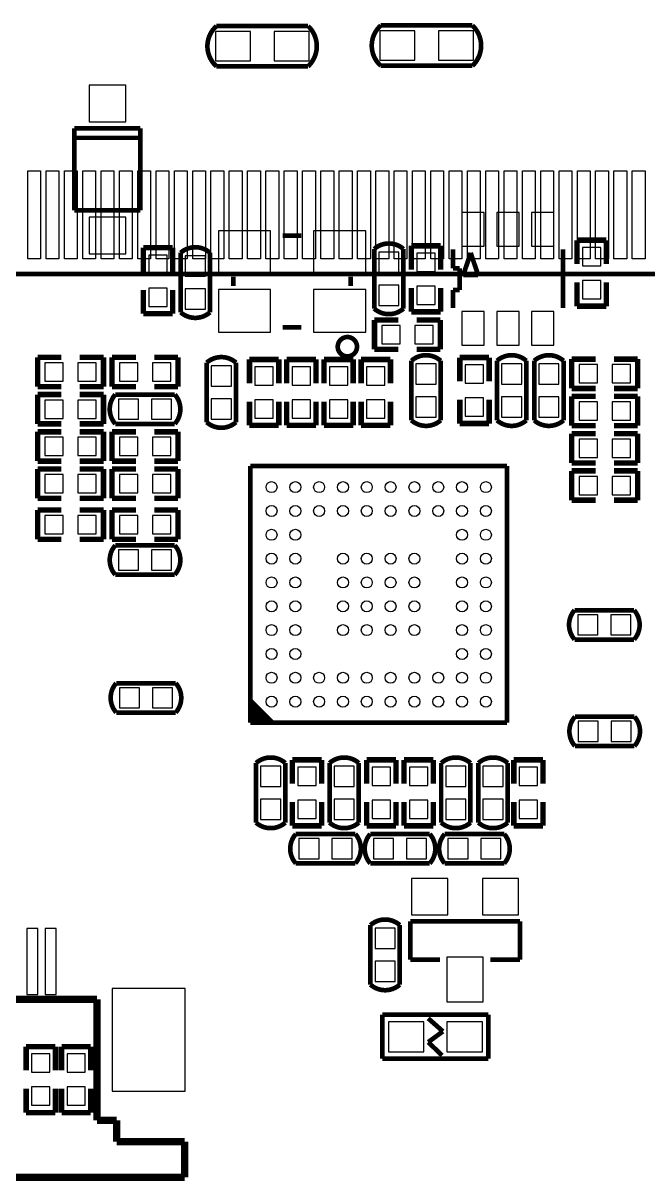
# Model space of a CAD drawing. Extents: x -118 to 7078, y 0 to 4366.
# Drawn here: x 3732 to 4404, y 1795 to 3038 of the extents above; entities that cross this region are included whole.
import ezdxf

# ---------------------------------------------------------------- set-up
doc = ezdxf.new("R2010")
doc.units = 0
doc.header["$MEASUREMENT"] = 0
for name, color, linetype in [('PG_SILKSCREEN_BOTTOM', 85, 'CONTINUOUS'), ('PG_SILKSCREEN_TOP', 85, 'CONTINUOUS'), ('PIN_BOTTOM', 5, 'CONTINUOUS'), ('PIN_TOP', 92, 'CONTINUOUS')]:
    doc.layers.add(name, color=color, linetype=linetype)

msp = doc.modelspace()

# ---------------------------------------------------------------- linework, layer by layer
at = {"layer": 'PG_SILKSCREEN_BOTTOM'}
for points in [[(4038.607, 2991.748, 5, 5, 0), (3940.189, 2991.748, 5, 5, -0.450474), (3940.189, 3035.048, 5, 5, 0)], [(3940.189, 3035.048, 5, 5, 0), (4038.607, 3035.048, 5, 5, 0)], [(4038.607, 3035.048, 5, 5, -0.432734), (4038.607, 2991.748, 5, 5, 0)], [(4215.209, 2992.35, 5, 5, 0), (4116.791, 2992.35, 5, 5, -0.450474), (4116.791, 3035.65, 5, 5, 0)], [(4116.791, 3035.65, 5, 5, 0), (4215.209, 3035.65, 5, 5, 0)], [(4215.209, 3035.65, 5, 5, -0.432734), (4215.209, 2992.35, 5, 5, 0)], [(3787.571, 2925.319, 5, 5, 0), (3787.571, 2837.181, 5, 5, 0)], [(3858.429, 2925.319, 5, 5, 0), (3787.571, 2925.319, 5, 5, 0)], [(3858.429, 2837.181, 5, 5, 0), (3858.429, 2925.319, 5, 5, 0)], [(3787.571, 2915, 5, 5, 0), (3858.429, 2915, 5, 5, 0)], [(3787.571, 2837.181, 5, 5, 0), (3858.429, 2837.181, 5, 5, 0)], [(4031.4, 2809.97, 5, 5, 0), (4011.4, 2809.97, 5, 5, 0)], [(3861.652, 2797.029, 5.909, 5.909, 0), (3861.652, 2771.439, 5.909, 5.909, 0)], [(3893.148, 2797.029, 5.909, 5.909, 0), (3861.652, 2797.029, 5.909, 5.909, 0)], [(3893.148, 2771.439, 5.909, 5.909, 0), (3893.148, 2797.029, 5.909, 5.909, 0)], [(3901.652, 2769.439, 5, 5, 0), (3901.652, 2791.6, 5, 5, -0.37791), (3933.148, 2791.6, 5, 5, 0)], [(4109.652, 2773.439, 5, 5, 0), (4109.652, 2795.6, 5, 5, -0.37791), (4141.148, 2795.6, 5, 5, 0)], [(4141.148, 2795.6, 5, 5, 0), (4141.148, 2773.439, 5, 5, 0)], [(4149.652, 2799.029, 5.909, 5.909, 0), (4149.652, 2773.439, 5.909, 5.909, 0)], [(4181.148, 2799.029, 5.909, 5.909, 0), (4149.652, 2799.029, 5.909, 5.909, 0)], [(4181.148, 2773.439, 5.909, 5.909, 0), (4181.148, 2799.029, 5.909, 5.909, 0)], [(4194.341, 2795.1, 5, 5, 0), (4194.341, 2775.002, 5, 5, 0)], [(4312.459, 2732.1, 5, 5, 0), (4312.459, 2795.1, 5, 5, 0)], [(4327.652, 2805.029, 5.909, 5.909, 0), (4359.148, 2805.029, 5.909, 5.909, 0)], [(4327.652, 2779.439, 5.909, 5.909, 0), (4327.652, 2805.029, 5.909, 5.909, 0)], [(4359.148, 2805.029, 5.909, 5.909, 0), (4359.148, 2779.439, 5.909, 5.909, 0)], [(3933.148, 2791.6, 5, 5, 0), (3933.148, 2769.439, 5, 5, 0)], [(4213.4, 2791.47, 5, 5, 0), (4205.4, 2767.541, 5, 5, 0)], [(4221.4, 2767.541, 5, 5, 0), (4213.4, 2791.47, 5, 5, 0)], [(4141.148, 2773.439, 5, 5, 0), (4141.148, 2731.6, 5, 5, -0.37791), (4109.652, 2731.6, 5, 5, 0)], [(4109.652, 2731.6, 5, 5, 0), (4109.652, 2773.439, 5, 5, 0)], [(4194.341, 2775.002, 5, 5, 0), (4201.4, 2775.002, 5, 5, 0)], [(4201.4, 2775.002, 5, 5, 0), (4201.4, 2751.6, 5, 5, 0)], [(3933.148, 2769.439, 5, 5, 0), (3933.148, 2727.6, 5, 5, -0.37791), (3901.652, 2727.6, 5, 5, 0)], [(3901.652, 2727.6, 5, 5, 0), (3901.652, 2769.439, 5, 5, 0)], [(3958.41, 2755.76, 5, 5, 0), (3958.41, 2765.76, 5, 5, 0)], [(4084.39, 2755.76, 5, 5, 0), (4084.39, 2765.76, 5, 5, 0)], [(4205.4, 2767.541, 5, 5, 0), (4221.4, 2767.541, 5, 5, 0)], [(4327.652, 2759.761, 5.909, 5.909, 0), (4327.652, 2734.171, 5.909, 5.909, 0)], [(4359.148, 2734.171, 5.909, 5.909, 0), (4359.148, 2759.761, 5.909, 5.909, 0)], [(3861.652, 2726.171, 5.909, 5.909, 0), (3861.652, 2751.761, 5.909, 5.909, 0)], [(3893.148, 2751.761, 5.909, 5.909, 0), (3893.148, 2726.171, 5.909, 5.909, 0)], [(4149.652, 2728.171, 5.909, 5.909, 0), (4149.652, 2753.761, 5.909, 5.909, 0)], [(4181.148, 2753.761, 5.909, 5.909, 0), (4181.148, 2728.171, 5.909, 5.909, 0)], [(4194.341, 2751.6, 5, 5, 0), (4194.341, 2732.1, 5, 5, 0)], [(4201.4, 2751.6, 5, 5, 0), (4194.341, 2751.6, 5, 5, 0)], [(4327.652, 2734.171, 5.909, 5.909, 0), (4359.148, 2734.171, 5.909, 5.909, 0)], [(3893.148, 2726.171, 5.909, 5.909, 0), (3861.652, 2726.171, 5.909, 5.909, 0)], [(4181.148, 2728.171, 5.909, 5.909, 0), (4149.652, 2728.171, 5.909, 5.909, 0)], [(4031.4, 2711.55, 5, 5, 0), (4011.4, 2711.55, 5, 5, 0)], [(4109.971, 2719.348, 5.909, 5.909, 0), (4109.971, 2687.852, 5.909, 5.909, 0)], [(4135.561, 2719.348, 5.909, 5.909, 0), (4109.971, 2719.348, 5.909, 5.909, 0)], [(4155.239, 2719.348, 5.909, 5.909, 0), (4180.829, 2719.348, 5.909, 5.909, 0)], [(4180.829, 2719.348, 5.909, 5.909, 0), (4180.829, 2687.852, 5.909, 5.909, 0)], [(4091.23, 2690.68, 5, 5, 1), (4070.49, 2690.68, 5, 5, 1), (4091.23, 2690.68, 5, 5, 0)], [(4109.971, 2687.852, 5.909, 5.909, 0), (4135.561, 2687.852, 5.909, 5.909, 0)], [(4180.829, 2687.852, 5.909, 5.909, 0), (4155.239, 2687.852, 5.909, 5.909, 0)], [(3747.971, 2679.348, 5.909, 5.909, 0), (3773.561, 2679.348, 5.909, 5.909, 0)], [(3747.971, 2647.852, 5.909, 5.909, 0), (3747.971, 2679.348, 5.909, 5.909, 0)], [(3818.829, 2679.348, 5.909, 5.909, 0), (3793.239, 2679.348, 5.909, 5.909, 0)], [(3818.829, 2647.852, 5.909, 5.909, 0), (3818.829, 2679.348, 5.909, 5.909, 0)], [(3827.971, 2679.348, 5.909, 5.909, 0), (3853.561, 2679.348, 5.909, 5.909, 0)], [(3827.971, 2647.852, 5.909, 5.909, 0), (3827.971, 2679.348, 5.909, 5.909, 0)], [(3898.829, 2679.348, 5.909, 5.909, 0), (3873.239, 2679.348, 5.909, 5.909, 0)], [(3898.829, 2647.852, 5.909, 5.909, 0), (3898.829, 2679.348, 5.909, 5.909, 0)], [(3929.652, 2631.761, 5, 5, 0), (3929.652, 2673.6, 5, 5, -0.37791), (3961.148, 2673.6, 5, 5, 0)], [(3961.148, 2673.6, 5, 5, 0), (3961.148, 2631.761, 5, 5, 0)], [(3975.652, 2677.029, 5.909, 5.909, 0), (4007.148, 2677.029, 5.909, 5.909, 0)], [(3975.652, 2651.439, 5.909, 5.909, 0), (3975.652, 2677.029, 5.909, 5.909, 0)], [(4007.148, 2677.029, 5.909, 5.909, 0), (4007.148, 2651.439, 5.909, 5.909, 0)], [(4015.652, 2677.029, 5.909, 5.909, 0), (4015.652, 2651.439, 5.909, 5.909, 0)], [(4047.148, 2677.029, 5.909, 5.909, 0), (4015.652, 2677.029, 5.909, 5.909, 0)], [(4047.148, 2651.439, 5.909, 5.909, 0), (4047.148, 2677.029, 5.909, 5.909, 0)], [(4055.652, 2677.029, 5.909, 5.909, 0), (4055.652, 2651.439, 5.909, 5.909, 0)], [(4087.148, 2677.029, 5.909, 5.909, 0), (4055.652, 2677.029, 5.909, 5.909, 0)], [(4087.148, 2651.439, 5.909, 5.909, 0), (4087.148, 2677.029, 5.909, 5.909, 0)], [(4095.652, 2677.029, 5.909, 5.909, 0), (4127.148, 2677.029, 5.909, 5.909, 0)], [(4095.652, 2651.439, 5.909, 5.909, 0), (4095.652, 2677.029, 5.909, 5.909, 0)], [(4127.148, 2677.029, 5.909, 5.909, 0), (4127.148, 2651.439, 5.909, 5.909, 0)], [(4149.652, 2633.761, 5, 5, 0), (4149.652, 2675.6, 5, 5, -0.37791), (4181.148, 2675.6, 5, 5, 0)], [(4181.148, 2675.6, 5, 5, 0), (4181.148, 2633.761, 5, 5, 0)], [(4201.652, 2679.029, 5.909, 5.909, 0), (4233.148, 2679.029, 5.909, 5.909, 0)], [(4201.652, 2653.439, 5.909, 5.909, 0), (4201.652, 2679.029, 5.909, 5.909, 0)], [(4233.148, 2679.029, 5.909, 5.909, 0), (4233.148, 2653.439, 5.909, 5.909, 0)], [(4241.652, 2653.439, 5, 5, 0), (4241.652, 2675.6, 5, 5, -0.37791), (4273.148, 2675.6, 5, 5, 0)], [(4273.148, 2675.6, 5, 5, 0), (4273.148, 2653.439, 5, 5, 0)], [(4281.652, 2633.761, 5, 5, 0), (4281.652, 2675.6, 5, 5, -0.37791), (4313.148, 2675.6, 5, 5, 0)], [(4313.148, 2675.6, 5, 5, 0), (4313.148, 2633.761, 5, 5, 0)], [(4321.971, 2677.348, 5.909, 5.909, 0), (4347.561, 2677.348, 5.909, 5.909, 0)], [(4321.971, 2645.852, 5.909, 5.909, 0), (4321.971, 2677.348, 5.909, 5.909, 0)], [(4392.829, 2677.348, 5.909, 5.909, 0), (4367.239, 2677.348, 5.909, 5.909, 0)], [(4392.829, 2645.852, 5.909, 5.909, 0), (4392.829, 2677.348, 5.909, 5.909, 0)], [(3773.561, 2647.852, 5.909, 5.909, 0), (3747.971, 2647.852, 5.909, 5.909, 0)], [(3793.239, 2647.852, 5.909, 5.909, 0), (3818.829, 2647.852, 5.909, 5.909, 0)], [(3853.561, 2647.852, 5.909, 5.909, 0), (3827.971, 2647.852, 5.909, 5.909, 0)], [(3873.239, 2647.852, 5.909, 5.909, 0), (3898.829, 2647.852, 5.909, 5.909, 0)], [(4273.148, 2653.439, 5, 5, 0), (4273.148, 2611.6, 5, 5, -0.37791), (4241.652, 2611.6, 5, 5, 0)], [(4241.652, 2611.6, 5, 5, 0), (4241.652, 2653.439, 5, 5, 0)], [(4347.561, 2645.852, 5.909, 5.909, 0), (4321.971, 2645.852, 5.909, 5.909, 0)], [(4367.239, 2645.852, 5.909, 5.909, 0), (4392.829, 2645.852, 5.909, 5.909, 0)], [(3747.971, 2639.348, 5.909, 5.909, 0), (3773.561, 2639.348, 5.909, 5.909, 0)], [(3747.971, 2607.852, 5.909, 5.909, 0), (3747.971, 2639.348, 5.909, 5.909, 0)], [(3818.829, 2639.348, 5.909, 5.909, 0), (3793.239, 2639.348, 5.909, 5.909, 0)], [(3818.829, 2607.852, 5.909, 5.909, 0), (3818.829, 2639.348, 5.909, 5.909, 0)], [(3873.239, 2607.852, 5, 5, 0), (3831.4, 2607.852, 5, 5, -0.37791), (3831.4, 2639.348, 5, 5, 0)], [(3831.4, 2639.348, 5, 5, 0), (3873.239, 2639.348, 5, 5, 0)], [(3873.239, 2639.348, 5, 5, 0), (3895.4, 2639.348, 5, 5, -0.37791), (3895.4, 2607.852, 5, 5, 0)], [(4181.148, 2633.761, 5, 5, 0), (4181.148, 2611.6, 5, 5, -0.37791), (4149.652, 2611.6, 5, 5, 0)], [(4149.652, 2611.6, 5, 5, 0), (4149.652, 2633.761, 5, 5, 0)], [(4201.652, 2633.761, 5.909, 5.909, 0), (4201.652, 2608.171, 5.909, 5.909, 0)], [(4233.148, 2608.171, 5.909, 5.909, 0), (4233.148, 2633.761, 5.909, 5.909, 0)], [(4313.148, 2633.761, 5, 5, 0), (4313.148, 2611.6, 5, 5, -0.37791), (4281.652, 2611.6, 5, 5, 0)], [(4281.652, 2611.6, 5, 5, 0), (4281.652, 2633.761, 5, 5, 0)], [(4321.971, 2637.348, 5.909, 5.909, 0), (4347.561, 2637.348, 5.909, 5.909, 0)], [(4321.971, 2605.852, 5.909, 5.909, 0), (4321.971, 2637.348, 5.909, 5.909, 0)], [(4392.829, 2637.348, 5.909, 5.909, 0), (4367.239, 2637.348, 5.909, 5.909, 0)], [(4392.829, 2605.852, 5.909, 5.909, 0), (4392.829, 2637.348, 5.909, 5.909, 0)], [(3961.148, 2631.761, 5, 5, 0), (3961.148, 2609.6, 5, 5, -0.37791), (3929.652, 2609.6, 5, 5, 0)], [(3929.652, 2609.6, 5, 5, 0), (3929.652, 2631.761, 5, 5, 0)], [(3975.652, 2631.761, 5.909, 5.909, 0), (3975.652, 2606.171, 5.909, 5.909, 0)], [(4007.148, 2606.171, 5.909, 5.909, 0), (4007.148, 2631.761, 5.909, 5.909, 0)], [(4015.652, 2606.171, 5.909, 5.909, 0), (4015.652, 2631.761, 5.909, 5.909, 0)], [(4047.148, 2631.761, 5.909, 5.909, 0), (4047.148, 2606.171, 5.909, 5.909, 0)], [(4055.652, 2606.171, 5.909, 5.909, 0), (4055.652, 2631.761, 5.909, 5.909, 0)], [(4087.148, 2631.761, 5.909, 5.909, 0), (4087.148, 2606.171, 5.909, 5.909, 0)], [(4095.652, 2631.761, 5.909, 5.909, 0), (4095.652, 2606.171, 5.909, 5.909, 0)], [(4127.148, 2606.171, 5.909, 5.909, 0), (4127.148, 2631.761, 5.909, 5.909, 0)], [(3773.561, 2607.852, 5.909, 5.909, 0), (3747.971, 2607.852, 5.909, 5.909, 0)], [(3793.239, 2607.852, 5.909, 5.909, 0), (3818.829, 2607.852, 5.909, 5.909, 0)], [(4201.652, 2608.171, 5.909, 5.909, 0), (4233.148, 2608.171, 5.909, 5.909, 0)], [(3747.971, 2599.348, 5.909, 5.909, 0), (3773.561, 2599.348, 5.909, 5.909, 0)], [(3747.971, 2567.852, 5.909, 5.909, 0), (3747.971, 2599.348, 5.909, 5.909, 0)], [(3818.829, 2599.348, 5.909, 5.909, 0), (3793.239, 2599.348, 5.909, 5.909, 0)], [(3818.829, 2567.852, 5.909, 5.909, 0), (3818.829, 2599.348, 5.909, 5.909, 0)], [(3827.971, 2599.348, 5.909, 5.909, 0), (3853.561, 2599.348, 5.909, 5.909, 0)], [(3827.971, 2567.852, 5.909, 5.909, 0), (3827.971, 2599.348, 5.909, 5.909, 0)], [(3898.829, 2599.348, 5.909, 5.909, 0), (3873.239, 2599.348, 5.909, 5.909, 0)], [(3895.4, 2607.852, 5, 5, 0), (3873.239, 2607.852, 5, 5, 0)], [(3898.829, 2567.852, 5.909, 5.909, 0), (3898.829, 2599.348, 5.909, 5.909, 0)], [(3975.652, 2606.171, 5.909, 5.909, 0), (4007.148, 2606.171, 5.909, 5.909, 0)], [(4047.148, 2606.171, 5.909, 5.909, 0), (4015.652, 2606.171, 5.909, 5.909, 0)], [(4087.148, 2606.171, 5.909, 5.909, 0), (4055.652, 2606.171, 5.909, 5.909, 0)], [(4095.652, 2606.171, 5.909, 5.909, 0), (4127.148, 2606.171, 5.909, 5.909, 0)], [(4347.561, 2605.852, 5.909, 5.909, 0), (4321.971, 2605.852, 5.909, 5.909, 0)], [(4321.971, 2597.348, 5.909, 5.909, 0), (4347.561, 2597.348, 5.909, 5.909, 0)], [(4321.971, 2565.852, 5.909, 5.909, 0), (4321.971, 2597.348, 5.909, 5.909, 0)], [(4367.239, 2605.852, 5.909, 5.909, 0), (4392.829, 2605.852, 5.909, 5.909, 0)], [(4392.829, 2597.348, 5.909, 5.909, 0), (4367.239, 2597.348, 5.909, 5.909, 0)], [(4392.829, 2565.852, 5.909, 5.909, 0), (4392.829, 2597.348, 5.909, 5.909, 0)], [(3773.561, 2567.852, 5.909, 5.909, 0), (3747.971, 2567.852, 5.909, 5.909, 0)], [(3747.971, 2559.348, 5.909, 5.909, 0), (3773.561, 2559.348, 5.909, 5.909, 0)], [(3747.971, 2527.852, 5.909, 5.909, 0), (3747.971, 2559.348, 5.909, 5.909, 0)], [(3793.239, 2567.852, 5.909, 5.909, 0), (3818.829, 2567.852, 5.909, 5.909, 0)], [(3818.829, 2559.348, 5.909, 5.909, 0), (3793.239, 2559.348, 5.909, 5.909, 0)], [(3818.829, 2527.852, 5.909, 5.909, 0), (3818.829, 2559.348, 5.909, 5.909, 0)], [(3853.561, 2567.852, 5.909, 5.909, 0), (3827.971, 2567.852, 5.909, 5.909, 0)], [(3827.971, 2559.348, 5.909, 5.909, 0), (3853.561, 2559.348, 5.909, 5.909, 0)], [(3827.971, 2527.852, 5.909, 5.909, 0), (3827.971, 2559.348, 5.909, 5.909, 0)], [(3873.239, 2567.852, 5.909, 5.909, 0), (3898.829, 2567.852, 5.909, 5.909, 0)], [(3898.829, 2559.348, 5.909, 5.909, 0), (3873.239, 2559.348, 5.909, 5.909, 0)], [(3898.829, 2527.852, 5.909, 5.909, 0), (3898.829, 2559.348, 5.909, 5.909, 0)], [(3976.7, 2562.5, 5, 5, 0), (3976.7, 2286.9, 5, 5, 0)], [(4252.3, 2562.5, 5, 5, 0), (3976.7, 2562.5, 5, 5, 0)], [(4252.3, 2286.9, 5, 5, 0), (4252.3, 2562.5, 5, 5, 0)], [(4347.561, 2565.852, 5.909, 5.909, 0), (4321.971, 2565.852, 5.909, 5.909, 0)], [(4367.239, 2565.852, 5.909, 5.909, 0), (4392.829, 2565.852, 5.909, 5.909, 0)], [(4321.971, 2557.348, 5.909, 5.909, 0), (4347.561, 2557.348, 5.909, 5.909, 0)], [(4321.971, 2525.852, 5.909, 5.909, 0), (4321.971, 2557.348, 5.909, 5.909, 0)], [(4392.829, 2557.348, 5.909, 5.909, 0), (4367.239, 2557.348, 5.909, 5.909, 0)], [(4392.829, 2525.852, 5.909, 5.909, 0), (4392.829, 2557.348, 5.909, 5.909, 0)], [(3773.561, 2527.852, 5.909, 5.909, 0), (3747.971, 2527.852, 5.909, 5.909, 0)], [(3793.239, 2527.852, 5.909, 5.909, 0), (3818.829, 2527.852, 5.909, 5.909, 0)], [(3853.561, 2527.852, 5.909, 5.909, 0), (3827.971, 2527.852, 5.909, 5.909, 0)], [(3873.239, 2527.852, 5.909, 5.909, 0), (3898.829, 2527.852, 5.909, 5.909, 0)], [(4347.561, 2525.852, 5.909, 5.909, 0), (4321.971, 2525.852, 5.909, 5.909, 0)], [(4367.239, 2525.852, 5.909, 5.909, 0), (4392.829, 2525.852, 5.909, 5.909, 0)], [(3747.971, 2515.348, 5.909, 5.909, 0), (3773.561, 2515.348, 5.909, 5.909, 0)], [(3747.971, 2483.852, 5.909, 5.909, 0), (3747.971, 2515.348, 5.909, 5.909, 0)], [(3818.829, 2515.348, 5.909, 5.909, 0), (3793.239, 2515.348, 5.909, 5.909, 0)], [(3818.829, 2483.852, 5.909, 5.909, 0), (3818.829, 2515.348, 5.909, 5.909, 0)], [(3827.971, 2515.348, 5.909, 5.909, 0), (3853.561, 2515.348, 5.909, 5.909, 0)], [(3827.971, 2483.852, 5.909, 5.909, 0), (3827.971, 2515.348, 5.909, 5.909, 0)], [(3898.829, 2515.348, 5.909, 5.909, 0), (3873.239, 2515.348, 5.909, 5.909, 0)], [(3898.829, 2483.852, 5.909, 5.909, 0), (3898.829, 2515.348, 5.909, 5.909, 0)], [(3773.561, 2483.852, 5.909, 5.909, 0), (3747.971, 2483.852, 5.909, 5.909, 0)], [(3793.239, 2483.852, 5.909, 5.909, 0), (3818.829, 2483.852, 5.909, 5.909, 0)], [(3853.561, 2483.852, 5.909, 5.909, 0), (3827.971, 2483.852, 5.909, 5.909, 0)], [(3873.239, 2483.852, 5.909, 5.909, 0), (3898.829, 2483.852, 5.909, 5.909, 0)], [(3873.239, 2445.852, 5, 5, 0), (3831.4, 2445.852, 5, 5, -0.37791), (3831.4, 2477.348, 5, 5, 0)], [(3831.4, 2477.348, 5, 5, 0), (3873.239, 2477.348, 5, 5, 0)], [(3873.239, 2477.348, 5, 5, 0), (3895.4, 2477.348, 5, 5, -0.37791), (3895.4, 2445.852, 5, 5, 0)], [(3895.4, 2445.852, 5, 5, 0), (3873.239, 2445.852, 5, 5, 0)], [(4347.161, 2376.252, 5, 5, 0), (4325, 2376.252, 5, 5, -0.37791), (4325, 2407.748, 5, 5, 0)], [(4325, 2407.748, 5, 5, 0), (4347.161, 2407.748, 5, 5, 0)], [(4347.161, 2407.748, 5, 5, 0), (4389, 2407.748, 5, 5, -0.37791), (4389, 2376.252, 5, 5, 0)], [(4389, 2376.252, 5, 5, 0), (4347.161, 2376.252, 5, 5, 0)], [(3874.239, 2297.852, 5, 5, 0), (3832.4, 2297.852, 5, 5, -0.37791), (3832.4, 2329.348, 5, 5, 0)], [(3832.4, 2329.348, 5, 5, 0), (3874.239, 2329.348, 5, 5, 0)], [(3874.239, 2329.348, 5, 5, 0), (3896.4, 2329.348, 5, 5, -0.37791), (3896.4, 2297.852, 5, 5, 0)], [(3999.59, 2287.81, 5, 5, 0), (3977.03, 2310.37, 5, 5, 0)], [(3896.4, 2297.852, 5, 5, 0), (3874.239, 2297.852, 5, 5, 0)], [(3994.07, 2287.71, 5, 5, 0), (3977.03, 2304.74, 5, 5, 0)], [(3993.14, 2287.71, 5, 5, 0), (3979.43, 2301.41, 5, 5, 0)], [(3976.7, 2286.9, 5, 5, 0), (4252.3, 2286.9, 5, 5, 0)], [(3986.88, 2287.08, 5, 5, 0), (3976.98, 2296.97, 5, 5, 0)], [(3982.79, 2287.15, 5, 5, 0), (3977.82, 2292.13, 5, 5, 0)], [(4347.561, 2261.852, 5, 5, 0), (4325.4, 2261.852, 5, 5, -0.37791), (4325.4, 2293.348, 5, 5, 0)], [(4325.4, 2293.348, 5, 5, 0), (4347.561, 2293.348, 5, 5, 0)], [(4347.561, 2293.348, 5, 5, 0), (4389.4, 2293.348, 5, 5, -0.37791), (4389.4, 2261.852, 5, 5, 0)], [(4389.4, 2261.852, 5, 5, 0), (4347.561, 2261.852, 5, 5, 0)], [(3982.652, 2221.439, 5, 5, 0), (3982.652, 2243.6, 5, 5, -0.37791), (4014.148, 2243.6, 5, 5, 0)], [(4061.652, 2201.761, 5, 5, 0), (4061.652, 2243.6, 5, 5, -0.37791), (4093.148, 2243.6, 5, 5, 0)], [(4181.652, 2201.761, 5, 5, 0), (4181.652, 2243.6, 5, 5, -0.37791), (4213.148, 2243.6, 5, 5, 0)], [(4221.652, 2201.761, 5, 5, 0), (4221.652, 2243.6, 5, 5, -0.37791), (4253.148, 2243.6, 5, 5, 0)], [(4014.148, 2243.6, 5, 5, 0), (4014.148, 2221.439, 5, 5, 0)], [(4021.652, 2247.029, 5.909, 5.909, 0), (4021.652, 2221.439, 5.909, 5.909, 0)], [(4053.148, 2247.029, 5.909, 5.909, 0), (4021.652, 2247.029, 5.909, 5.909, 0)], [(4053.148, 2221.439, 5.909, 5.909, 0), (4053.148, 2247.029, 5.909, 5.909, 0)], [(4093.148, 2243.6, 5, 5, 0), (4093.148, 2201.761, 5, 5, 0)], [(4101.652, 2247.029, 5.909, 5.909, 0), (4101.652, 2221.439, 5.909, 5.909, 0)], [(4133.148, 2247.029, 5.909, 5.909, 0), (4101.652, 2247.029, 5.909, 5.909, 0)], [(4133.148, 2221.439, 5.909, 5.909, 0), (4133.148, 2247.029, 5.909, 5.909, 0)], [(4141.652, 2247.029, 5.909, 5.909, 0), (4141.652, 2221.439, 5.909, 5.909, 0)], [(4173.148, 2247.029, 5.909, 5.909, 0), (4141.652, 2247.029, 5.909, 5.909, 0)], [(4173.148, 2221.439, 5.909, 5.909, 0), (4173.148, 2247.029, 5.909, 5.909, 0)], [(4213.148, 2243.6, 5, 5, 0), (4213.148, 2201.761, 5, 5, 0)], [(4253.148, 2243.6, 5, 5, 0), (4253.148, 2201.761, 5, 5, 0)], [(4259.652, 2247.029, 5.909, 5.909, 0), (4291.148, 2247.029, 5.909, 5.909, 0)], [(4259.652, 2221.439, 5.909, 5.909, 0), (4259.652, 2247.029, 5.909, 5.909, 0)], [(4291.148, 2247.029, 5.909, 5.909, 0), (4291.148, 2221.439, 5.909, 5.909, 0)], [(4014.148, 2221.439, 5, 5, 0), (4014.148, 2179.6, 5, 5, -0.37791), (3982.652, 2179.6, 5, 5, 0)], [(3982.652, 2179.6, 5, 5, 0), (3982.652, 2221.439, 5, 5, 0)], [(4021.652, 2176.171, 5.909, 5.909, 0), (4021.652, 2201.761, 5.909, 5.909, 0)], [(4053.148, 2201.761, 5.909, 5.909, 0), (4053.148, 2176.171, 5.909, 5.909, 0)], [(4093.148, 2201.761, 5, 5, 0), (4093.148, 2179.6, 5, 5, -0.37791), (4061.652, 2179.6, 5, 5, 0)], [(4061.652, 2179.6, 5, 5, 0), (4061.652, 2201.761, 5, 5, 0)], [(4101.652, 2176.171, 5.909, 5.909, 0), (4101.652, 2201.761, 5.909, 5.909, 0)], [(4133.148, 2201.761, 5.909, 5.909, 0), (4133.148, 2176.171, 5.909, 5.909, 0)], [(4141.652, 2176.171, 5.909, 5.909, 0), (4141.652, 2201.761, 5.909, 5.909, 0)], [(4173.148, 2201.761, 5.909, 5.909, 0), (4173.148, 2176.171, 5.909, 5.909, 0)], [(4213.148, 2201.761, 5, 5, 0), (4213.148, 2179.6, 5, 5, -0.37791), (4181.652, 2179.6, 5, 5, 0)], [(4181.652, 2179.6, 5, 5, 0), (4181.652, 2201.761, 5, 5, 0)], [(4253.148, 2201.761, 5, 5, 0), (4253.148, 2179.6, 5, 5, -0.37791), (4221.652, 2179.6, 5, 5, 0)], [(4221.652, 2179.6, 5, 5, 0), (4221.652, 2201.761, 5, 5, 0)], [(4259.652, 2201.761, 5.909, 5.909, 0), (4259.652, 2176.171, 5.909, 5.909, 0)], [(4291.148, 2176.171, 5.909, 5.909, 0), (4291.148, 2201.761, 5.909, 5.909, 0)], [(4053.148, 2176.171, 5.909, 5.909, 0), (4021.652, 2176.171, 5.909, 5.909, 0)], [(4133.148, 2176.171, 5.909, 5.909, 0), (4101.652, 2176.171, 5.909, 5.909, 0)], [(4173.148, 2176.171, 5.909, 5.909, 0), (4141.652, 2176.171, 5.909, 5.909, 0)], [(4259.652, 2176.171, 5.909, 5.909, 0), (4291.148, 2176.171, 5.909, 5.909, 0)], [(4067.239, 2135.852, 5, 5, 0), (4025.4, 2135.852, 5, 5, -0.37791), (4025.4, 2167.348, 5, 5, 0)], [(4025.4, 2167.348, 5, 5, 0), (4067.239, 2167.348, 5, 5, 0)], [(4067.239, 2167.348, 5, 5, 0), (4089.4, 2167.348, 5, 5, -0.37791), (4089.4, 2135.852, 5, 5, 0)], [(4127.561, 2135.852, 5, 5, 0), (4105.4, 2135.852, 5, 5, -0.37791), (4105.4, 2167.348, 5, 5, 0)], [(4105.4, 2167.348, 5, 5, 0), (4127.561, 2167.348, 5, 5, 0)], [(4127.561, 2167.348, 5, 5, 0), (4169.4, 2167.348, 5, 5, -0.37791), (4169.4, 2135.852, 5, 5, 0)], [(4227.239, 2135.852, 5, 5, 0), (4185.4, 2135.852, 5, 5, -0.37791), (4185.4, 2167.348, 5, 5, 0)], [(4185.4, 2167.348, 5, 5, 0), (4227.239, 2167.348, 5, 5, 0)], [(4227.239, 2167.348, 5, 5, 0), (4249.4, 2167.348, 5, 5, -0.37791), (4249.4, 2135.852, 5, 5, 0)], [(4089.4, 2135.852, 5, 5, 0), (4067.239, 2135.852, 5, 5, 0)], [(4169.4, 2135.852, 5, 5, 0), (4127.561, 2135.852, 5, 5, 0)], [(4249.4, 2135.852, 5, 5, 0), (4227.239, 2135.852, 5, 5, 0)], [(4105.652, 2027.761, 5, 5, 0), (4105.652, 2069.6, 5, 5, -0.37791), (4137.148, 2069.6, 5, 5, 0)], [(4137.148, 2069.6, 5, 5, 0), (4137.148, 2027.761, 5, 5, 0)], [(4148.4, 2032.6, 5, 5, 0), (4148.4, 2073.6, 5, 5, 0)], [(4148.4, 2073.6, 5, 5, 0), (4266.4, 2073.6, 5, 5, 0)], [(4266.4, 2073.6, 5, 5, 0), (4266.4, 2032.6, 5, 5, 0)], [(4137.148, 2027.761, 5, 5, 0), (4137.148, 2005.6, 5, 5, -0.37791), (4105.652, 2005.6, 5, 5, 0)], [(4105.652, 2005.6, 5, 5, 0), (4105.652, 2027.761, 5, 5, 0)], [(4180.4, 2032.6, 5, 5, 0), (4148.4, 2032.6, 5, 5, 0)], [(4266.4, 2032.6, 5, 5, 0), (4234.4, 2032.6, 5, 5, 0)], [(3140.777, 1989.78, 7.87, 7.87, 0), (3811.895, 1989.78, 7.87, 7.87, 0)], [(3811.895, 1989.78, 7.87, 7.87, 0), (3811.895, 1859.859, 7.87, 7.87, 0)], [(4118.309, 1973.218, 5, 5, 0), (4118.309, 1925.982, 5, 5, 0)], [(4232.491, 1973.218, 5, 5, 0), (4118.309, 1973.218, 5, 5, 0)], [(4167.711, 1969.419, 5, 5, 0), (4183.518, 1955.411, 5, 5, 0)], [(4232.491, 1925.982, 5, 5, 0), (4232.491, 1973.218, 5, 5, 0)], [(4183.518, 1955.411, 5, 5, 0), (4167.711, 1943.891, 5, 5, 0)], [(3735.652, 1939.029, 5.909, 5.909, 0), (3767.148, 1939.029, 5.909, 5.909, 0)], [(3735.652, 1913.439, 5.909, 5.909, 0), (3735.652, 1939.029, 5.909, 5.909, 0)], [(3767.148, 1939.029, 5.909, 5.909, 0), (3767.148, 1913.439, 5.909, 5.909, 0)], [(3773.652, 1939.029, 5.909, 5.909, 0), (3805.148, 1939.029, 5.909, 5.909, 0)], [(3773.652, 1913.439, 5.909, 5.909, 0), (3773.652, 1939.029, 5.909, 5.909, 0)], [(3805.148, 1939.029, 5.909, 5.909, 0), (3805.148, 1913.439, 5.909, 5.909, 0)], [(4167.711, 1943.891, 5, 5, 0), (4182.699, 1929.569, 5, 5, 0)], [(4118.309, 1925.982, 5, 5, 0), (4232.491, 1925.982, 5, 5, 0)], [(3735.652, 1893.761, 5.909, 5.909, 0), (3735.652, 1868.171, 5.909, 5.909, 0)], [(3767.148, 1868.171, 5.909, 5.909, 0), (3767.148, 1893.761, 5.909, 5.909, 0)], [(3773.652, 1893.761, 5.909, 5.909, 0), (3773.652, 1868.171, 5.909, 5.909, 0)], [(3805.148, 1868.171, 5.909, 5.909, 0), (3805.148, 1893.761, 5.909, 5.909, 0)], [(3735.652, 1868.171, 5.909, 5.909, 0), (3767.148, 1868.171, 5.909, 5.909, 0)], [(3773.652, 1868.171, 5.909, 5.909, 0), (3805.148, 1868.171, 5.909, 5.909, 0)], [(3811.895, 1859.859, 7.87, 7.87, 0), (3832.895, 1859.859, 7.87, 7.87, 0)], [(3832.895, 1859.859, 7.87, 7.87, 0), (3832.895, 1836.859, 7.87, 7.87, 0)], [(3832.895, 1836.859, 7.87, 7.87, 0), (3905.895, 1836.859, 7.87, 7.87, 0)], [(3905.895, 1836.859, 7.87, 7.87, 0), (3905.895, 1798.859, 7.87, 7.87, 0)], [(3905.895, 1798.859, 7.87, 7.87, 0), (3045.935, 1798.859, 7.87, 7.87, 0)]]:
    msp.add_lwpolyline(points, format="xyseb", dxfattribs=at)
at = {"layer": 'PG_SILKSCREEN_TOP'}
msp.add_lwpolyline([(5278.849, 2768.931, 5, 5, 0), (1654.688, 2768.931, 5, 5, 0)], format="xyseb", dxfattribs=at)
at = {"layer": 'PIN_BOTTOM'}
for points in [[(3938.9985, 3029.148), (3938.9985, 2997.648), (3976.7975, 2997.648), (3976.7975, 3029.148)], [(4001.9985, 3029.148), (4001.9985, 2997.648), (4039.7975, 2997.648), (4039.7975, 3029.148)], [(4115.6005, 3029.75), (4115.6005, 2998.25), (4153.3995, 2998.25), (4153.3995, 3029.75)], [(4178.6005, 3029.75), (4178.6005, 2998.25), (4216.3995, 2998.25), (4216.3995, 3029.75)], [(3803.315, 2932.185), (3842.685, 2932.185), (3842.685, 2971.555), (3803.315, 2971.555)], [(4203.998, 2834.75), (4203.998, 2798.75), (4227.998, 2798.75), (4227.998, 2834.75)], [(4241.4, 2834.75), (4241.4, 2798.75), (4265.4, 2798.75), (4265.4, 2834.75)], [(4278.802, 2834.75), (4278.802, 2798.75), (4302.802, 2798.75), (4302.802, 2834.75)], [(3803.315, 2790.445), (3842.685, 2790.445), (3842.685, 2829.815), (3803.315, 2829.815)], [(3998.22, 2815.26), (3942.22, 2815.26), (3942.22, 2769.26), (3998.22, 2769.26)], [(4100.58, 2815.26), (4044.58, 2815.26), (4044.58, 2769.26), (4100.58, 2769.26)], [(3867.5595, 2769.4795), (3887.2405, 2769.4795), (3887.2405, 2789.1605), (3867.5595, 2789.1605)], [(3906.575, 2766.495), (3928.225, 2766.495), (3928.225, 2788.145), (3906.575, 2788.145)], [(4114.575, 2770.495), (4136.225, 2770.495), (4136.225, 2792.145), (4114.575, 2792.145)], [(4155.5595, 2771.4795), (4175.2405, 2771.4795), (4175.2405, 2791.1605), (4155.5595, 2791.1605)], [(4353.2405, 2797.1605), (4333.5595, 2797.1605), (4333.5595, 2777.4795), (4353.2405, 2777.4795)], [(4353.2405, 2761.7205), (4333.5595, 2761.7205), (4333.5595, 2742.0395), (4353.2405, 2742.0395)], [(3867.5595, 2734.0395), (3887.2405, 2734.0395), (3887.2405, 2753.7205), (3867.5595, 2753.7205)], [(3906.575, 2731.055), (3928.225, 2731.055), (3928.225, 2752.705), (3906.575, 2752.705)], [(3998.22, 2752.26), (3942.22, 2752.26), (3942.22, 2706.26), (3998.22, 2706.26)], [(4100.58, 2752.26), (4044.58, 2752.26), (4044.58, 2706.26), (4100.58, 2706.26)], [(4114.575, 2735.055), (4136.225, 2735.055), (4136.225, 2756.705), (4114.575, 2756.705)], [(4155.5595, 2736.0395), (4175.2405, 2736.0395), (4175.2405, 2755.7205), (4155.5595, 2755.7205)], [(4203.998, 2728.45), (4203.998, 2692.45), (4227.998, 2692.45), (4227.998, 2728.45)], [(4241.4, 2728.45), (4241.4, 2692.45), (4265.4, 2692.45), (4265.4, 2728.45)], [(4278.802, 2728.45), (4278.802, 2692.45), (4302.802, 2692.45), (4302.802, 2728.45)], [(4137.521, 2693.759), (4137.521, 2713.44), (4117.84, 2713.44), (4117.84, 2693.759)], [(4172.961, 2693.759), (4172.961, 2713.44), (4153.28, 2713.44), (4153.28, 2693.759)], [(3755.8395, 2673.4405), (3755.8395, 2653.7595), (3775.5205, 2653.7595), (3775.5205, 2673.4405)], [(3791.2795, 2673.4405), (3791.2795, 2653.7595), (3810.9605, 2653.7595), (3810.9605, 2673.4405)], [(3835.8395, 2673.4405), (3835.8395, 2653.7595), (3855.5205, 2653.7595), (3855.5205, 2673.4405)], [(3871.2795, 2673.4405), (3871.2795, 2653.7595), (3890.9605, 2653.7595), (3890.9605, 2673.4405)], [(3956.225, 2670.145), (3934.575, 2670.145), (3934.575, 2648.495), (3956.225, 2648.495)], [(4001.2405, 2669.1605), (3981.5595, 2669.1605), (3981.5595, 2649.4795), (4001.2405, 2649.4795)], [(4021.5595, 2649.4795), (4041.2405, 2649.4795), (4041.2405, 2669.1605), (4021.5595, 2669.1605)], [(4061.5595, 2649.4795), (4081.2405, 2649.4795), (4081.2405, 2669.1605), (4061.5595, 2669.1605)], [(4121.2405, 2669.1605), (4101.5595, 2669.1605), (4101.5595, 2649.4795), (4121.2405, 2649.4795)], [(4176.225, 2672.145), (4154.575, 2672.145), (4154.575, 2650.495), (4176.225, 2650.495)], [(4227.2405, 2671.1605), (4207.5595, 2671.1605), (4207.5595, 2651.4795), (4227.2405, 2651.4795)], [(4246.575, 2650.495), (4268.225, 2650.495), (4268.225, 2672.145), (4246.575, 2672.145)], [(4308.225, 2672.145), (4286.575, 2672.145), (4286.575, 2650.495), (4308.225, 2650.495)], [(4329.8395, 2671.4405), (4329.8395, 2651.7595), (4349.5205, 2651.7595), (4349.5205, 2671.4405)], [(4365.2795, 2671.4405), (4365.2795, 2651.7595), (4384.9605, 2651.7595), (4384.9605, 2671.4405)], [(4176.225, 2636.705), (4154.575, 2636.705), (4154.575, 2615.055), (4176.225, 2615.055)], [(4227.2405, 2635.7205), (4207.5595, 2635.7205), (4207.5595, 2616.0395), (4227.2405, 2616.0395)], [(4246.575, 2615.055), (4268.225, 2615.055), (4268.225, 2636.705), (4246.575, 2636.705)], [(4308.225, 2636.705), (4286.575, 2636.705), (4286.575, 2615.055), (4308.225, 2615.055)], [(3755.8395, 2633.4405), (3755.8395, 2613.7595), (3775.5205, 2613.7595), (3775.5205, 2633.4405)], [(3791.2795, 2633.4405), (3791.2795, 2613.7595), (3810.9605, 2613.7595), (3810.9605, 2633.4405)], [(3834.855, 2634.425), (3834.855, 2612.775), (3856.505, 2612.775), (3856.505, 2634.425)], [(3870.295, 2634.425), (3870.295, 2612.775), (3891.945, 2612.775), (3891.945, 2634.425)], [(3956.225, 2634.705), (3934.575, 2634.705), (3934.575, 2613.055), (3956.225, 2613.055)], [(4001.2405, 2633.7205), (3981.5595, 2633.7205), (3981.5595, 2614.0395), (4001.2405, 2614.0395)], [(4021.5595, 2614.0395), (4041.2405, 2614.0395), (4041.2405, 2633.7205), (4021.5595, 2633.7205)], [(4061.5595, 2614.0395), (4081.2405, 2614.0395), (4081.2405, 2633.7205), (4061.5595, 2633.7205)], [(4121.2405, 2633.7205), (4101.5595, 2633.7205), (4101.5595, 2614.0395), (4121.2405, 2614.0395)], [(4329.8395, 2631.4405), (4329.8395, 2611.7595), (4349.5205, 2611.7595), (4349.5205, 2631.4405)], [(4365.2795, 2631.4405), (4365.2795, 2611.7595), (4384.9605, 2611.7595), (4384.9605, 2631.4405)], [(3755.8395, 2593.4405), (3755.8395, 2573.7595), (3775.5205, 2573.7595), (3775.5205, 2593.4405)], [(3791.2795, 2593.4405), (3791.2795, 2573.7595), (3810.9605, 2573.7595), (3810.9605, 2593.4405)], [(3835.8395, 2593.4405), (3835.8395, 2573.7595), (3855.5205, 2573.7595), (3855.5205, 2593.4405)], [(3871.2795, 2593.4405), (3871.2795, 2573.7595), (3890.9605, 2573.7595), (3890.9605, 2593.4405)], [(4329.8395, 2591.4405), (4329.8395, 2571.7595), (4349.5205, 2571.7595), (4349.5205, 2591.4405)], [(4365.2795, 2591.4405), (4365.2795, 2571.7595), (4384.9605, 2571.7595), (4384.9605, 2591.4405)], [(3755.8395, 2553.4405), (3755.8395, 2533.7595), (3775.5205, 2533.7595), (3775.5205, 2553.4405)], [(3791.2795, 2553.4405), (3791.2795, 2533.7595), (3810.9605, 2533.7595), (3810.9605, 2553.4405)], [(3835.8395, 2553.4405), (3835.8395, 2533.7595), (3855.5205, 2533.7595), (3855.5205, 2553.4405)], [(3871.2795, 2553.4405), (3871.2795, 2533.7595), (3890.9605, 2533.7595), (3890.9605, 2553.4405)], [(4329.8395, 2551.4405), (4329.8395, 2531.7595), (4349.5205, 2531.7595), (4349.5205, 2551.4405)], [(4365.2795, 2551.4405), (4365.2795, 2531.7595), (4384.9605, 2531.7595), (4384.9605, 2551.4405)], [(3755.8395, 2509.4405), (3755.8395, 2489.7595), (3775.5205, 2489.7595), (3775.5205, 2509.4405)], [(3791.2795, 2509.4405), (3791.2795, 2489.7595), (3810.9605, 2489.7595), (3810.9605, 2509.4405)], [(3835.8395, 2509.4405), (3835.8395, 2489.7595), (3855.5205, 2489.7595), (3855.5205, 2509.4405)], [(3871.2795, 2509.4405), (3871.2795, 2489.7595), (3890.9605, 2489.7595), (3890.9605, 2509.4405)], [(3834.855, 2472.425), (3834.855, 2450.775), (3856.505, 2450.775), (3856.505, 2472.425)], [(3870.295, 2472.425), (3870.295, 2450.775), (3891.945, 2450.775), (3891.945, 2472.425)], [(4350.105, 2381.175), (4350.105, 2402.825), (4328.455, 2402.825), (4328.455, 2381.175)], [(4385.545, 2381.175), (4385.545, 2402.825), (4363.895, 2402.825), (4363.895, 2381.175)], [(3835.855, 2324.425), (3835.855, 2302.775), (3857.505, 2302.775), (3857.505, 2324.425)], [(3871.295, 2324.425), (3871.295, 2302.775), (3892.945, 2302.775), (3892.945, 2324.425)], [(4350.505, 2266.775), (4350.505, 2288.425), (4328.855, 2288.425), (4328.855, 2266.775)], [(4385.945, 2266.775), (4385.945, 2288.425), (4364.295, 2288.425), (4364.295, 2266.775)], [(3987.575, 2218.495), (4009.225, 2218.495), (4009.225, 2240.145), (3987.575, 2240.145)], [(4027.5595, 2219.4795), (4047.2405, 2219.4795), (4047.2405, 2239.1605), (4027.5595, 2239.1605)], [(4088.225, 2240.145), (4066.575, 2240.145), (4066.575, 2218.495), (4088.225, 2218.495)], [(4107.5595, 2219.4795), (4127.2405, 2219.4795), (4127.2405, 2239.1605), (4107.5595, 2239.1605)], [(4147.5595, 2219.4795), (4167.2405, 2219.4795), (4167.2405, 2239.1605), (4147.5595, 2239.1605)], [(4208.225, 2240.145), (4186.575, 2240.145), (4186.575, 2218.495), (4208.225, 2218.495)], [(4248.225, 2240.145), (4226.575, 2240.145), (4226.575, 2218.495), (4248.225, 2218.495)], [(4285.2405, 2239.1605), (4265.5595, 2239.1605), (4265.5595, 2219.4795), (4285.2405, 2219.4795)], [(3987.575, 2183.055), (4009.225, 2183.055), (4009.225, 2204.705), (3987.575, 2204.705)], [(4027.5595, 2184.0395), (4047.2405, 2184.0395), (4047.2405, 2203.7205), (4027.5595, 2203.7205)], [(4088.225, 2204.705), (4066.575, 2204.705), (4066.575, 2183.055), (4088.225, 2183.055)], [(4107.5595, 2184.0395), (4127.2405, 2184.0395), (4127.2405, 2203.7205), (4107.5595, 2203.7205)], [(4147.5595, 2184.0395), (4167.2405, 2184.0395), (4167.2405, 2203.7205), (4147.5595, 2203.7205)], [(4208.225, 2204.705), (4186.575, 2204.705), (4186.575, 2183.055), (4208.225, 2183.055)], [(4248.225, 2204.705), (4226.575, 2204.705), (4226.575, 2183.055), (4248.225, 2183.055)], [(4285.2405, 2203.7205), (4265.5595, 2203.7205), (4265.5595, 2184.0395), (4285.2405, 2184.0395)], [(4028.855, 2162.425), (4028.855, 2140.775), (4050.505, 2140.775), (4050.505, 2162.425)], [(4064.295, 2162.425), (4064.295, 2140.775), (4085.945, 2140.775), (4085.945, 2162.425)], [(4130.505, 2140.775), (4130.505, 2162.425), (4108.855, 2162.425), (4108.855, 2140.775)], [(4165.945, 2140.775), (4165.945, 2162.425), (4144.295, 2162.425), (4144.295, 2140.775)], [(4188.855, 2162.425), (4188.855, 2140.775), (4210.505, 2140.775), (4210.505, 2162.425)], [(4224.295, 2162.425), (4224.295, 2140.775), (4245.945, 2140.775), (4245.945, 2162.425)], [(4149.9, 2119.631), (4149.9, 2080.631), (4188.9, 2080.631), (4188.9, 2119.631)], [(4225.9, 2119.631), (4225.9, 2080.631), (4264.9, 2080.631), (4264.9, 2119.631)], [(3736.5335, 2065.765), (3736.5335, 1994.899), (3748.3445, 1994.899), (3748.3445, 2065.765)], [(3756.2185, 2065.765), (3756.2185, 1994.899), (3768.0295, 1994.899), (3768.0295, 2065.765)], [(4132.225, 2066.145), (4110.575, 2066.145), (4110.575, 2044.495), (4132.225, 2044.495)], [(4132.225, 2030.705), (4110.575, 2030.705), (4110.575, 2009.055), (4132.225, 2009.055)], [(4187.9, 2035.069), (4187.9, 1987.069), (4226.9, 1987.069), (4226.9, 2035.069)], [(3827.935, 2001.631), (3827.935, 1891.395), (3906.675, 1891.395), (3906.675, 2001.631)], [(4162.9, 1965.6), (4124.9, 1965.6), (4124.9, 1933.6), (4162.9, 1933.6)], [(4225.9, 1965.6), (4187.9, 1965.6), (4187.9, 1933.6), (4225.9, 1933.6)], [(3761.2405, 1931.1605), (3741.5595, 1931.1605), (3741.5595, 1911.4795), (3761.2405, 1911.4795)], [(3799.2405, 1931.1605), (3779.5595, 1931.1605), (3779.5595, 1911.4795), (3799.2405, 1911.4795)], [(3761.2405, 1895.7205), (3741.5595, 1895.7205), (3741.5595, 1876.0395), (3761.2405, 1876.0395)], [(3799.2405, 1895.7205), (3779.5595, 1895.7205), (3779.5595, 1876.0395), (3799.2405, 1876.0395)]]:
    msp.add_lwpolyline(points, close=True, dxfattribs=at)
for centre in [(3999.34, 2539.86), (4024.93, 2539.86), (4050.52, 2539.86), (4076.11, 2539.86), (4101.71, 2539.86), (4127.3, 2539.86), (4152.89, 2539.86), (4178.48, 2539.86), (4204.07, 2539.86), (4229.66, 2539.86), (3999.34, 2514.27), (4024.93, 2514.27), (4050.52, 2514.27), (4076.11, 2514.27), (4101.71, 2514.27), (4127.3, 2514.27), (4152.89, 2514.27), (4178.48, 2514.27), (4204.07, 2514.27), (4229.66, 2514.27), (3999.34, 2488.68), (4024.93, 2488.68), (4204.07, 2488.68), (4229.66, 2488.68), (3999.34, 2463.09), (4024.93, 2463.09), (4076.11, 2463.09), (4101.71, 2463.09), (4127.3, 2463.09), (4152.89, 2463.09), (4204.07, 2463.09), (4229.66, 2463.09), (3999.34, 2437.5), (4024.93, 2437.5), (4076.11, 2437.5), (4101.71, 2437.5), (4127.3, 2437.5), (4152.89, 2437.5), (4204.07, 2437.5), (4229.66, 2437.5), (3999.34, 2411.91), (4024.93, 2411.91), (4076.11, 2411.91), (4101.71, 2411.91), (4127.3, 2411.91), (4152.89, 2411.91), (4204.07, 2411.91), (4229.66, 2411.91), (3999.34, 2386.32), (4024.93, 2386.32), (4076.11, 2386.32), (4101.71, 2386.32), (4127.3, 2386.32), (4152.89, 2386.32), (4204.07, 2386.32), (4229.66, 2386.32), (3999.34, 2360.73), (4024.93, 2360.73), (4204.07, 2360.73), (4229.66, 2360.73), (3999.34, 2335.14), (4024.93, 2335.14), (4050.52, 2335.14), (4076.11, 2335.14), (4101.71, 2335.14), (4127.3, 2335.14), (4152.89, 2335.14), (4178.48, 2335.14), (4204.07, 2335.14), (4229.66, 2335.14), (3999.34, 2309.55), (4024.93, 2309.55), (4050.52, 2309.55), (4076.11, 2309.55), (4101.71, 2309.55), (4127.3, 2309.55), (4152.89, 2309.55), (4178.48, 2309.55), (4204.07, 2309.55), (4229.66, 2309.55)]:
    msp.add_circle(centre, 5.9055, dxfattribs=at)
at = {"layer": 'PIN_TOP'}
for points in [[(3737.435, 2785.033), (3737.435, 2879.521), (3751.215, 2879.521), (3751.215, 2785.033)], [(3757.116, 2785.033), (3757.116, 2879.521), (3770.896, 2879.521), (3770.896, 2785.033)], [(3776.805, 2785.033), (3776.805, 2879.521), (3790.585, 2879.521), (3790.585, 2785.033)], [(3796.487, 2785.033), (3796.487, 2879.521), (3810.267, 2879.521), (3810.267, 2785.033)], [(3816.176, 2785.033), (3816.176, 2879.521), (3829.956, 2879.521), (3829.956, 2785.033)], [(3835.857, 2785.033), (3835.857, 2879.521), (3849.637, 2879.521), (3849.637, 2785.033)], [(3855.546, 2785.033), (3855.546, 2879.521), (3869.326, 2879.521), (3869.326, 2785.033)], [(3875.227, 2785.033), (3875.227, 2879.521), (3889.007, 2879.521), (3889.007, 2785.033)], [(3894.916, 2785.033), (3894.916, 2879.521), (3908.696, 2879.521), (3908.696, 2785.033)], [(3914.597, 2785.033), (3914.597, 2879.521), (3928.377, 2879.521), (3928.377, 2785.033)], [(3934.286, 2785.033), (3934.286, 2879.521), (3948.066, 2879.521), (3948.066, 2785.033)], [(3953.979, 2785.033), (3953.979, 2879.521), (3967.759, 2879.521), (3967.759, 2785.033)], [(3973.656, 2785.033), (3973.656, 2879.521), (3987.436, 2879.521), (3987.436, 2785.033)], [(3993.349, 2785.033), (3993.349, 2879.521), (4007.129, 2879.521), (4007.129, 2785.033)], [(4013.026, 2785.033), (4013.026, 2879.521), (4026.806, 2879.521), (4026.806, 2785.033)], [(4032.719, 2785.033), (4032.719, 2879.521), (4046.499, 2879.521), (4046.499, 2785.033)], [(4052.396, 2785.033), (4052.396, 2879.521), (4066.176, 2879.521), (4066.176, 2785.033)], [(4072.089, 2785.033), (4072.089, 2879.521), (4085.869, 2879.521), (4085.869, 2785.033)], [(4091.766, 2785.033), (4091.766, 2879.521), (4105.546, 2879.521), (4105.546, 2785.033)], [(4111.455, 2785.033), (4111.455, 2879.521), (4125.235, 2879.521), (4125.235, 2785.033)], [(4131.136, 2785.033), (4131.136, 2879.521), (4144.916, 2879.521), (4144.916, 2785.033)], [(4150.825, 2785.033), (4150.825, 2879.521), (4164.605, 2879.521), (4164.605, 2785.033)], [(4170.506, 2785.033), (4170.506, 2879.521), (4184.286, 2879.521), (4184.286, 2785.033)], [(4190.195, 2785.033), (4190.195, 2879.521), (4203.975, 2879.521), (4203.975, 2785.033)], [(4209.876, 2785.033), (4209.876, 2879.521), (4223.656, 2879.521), (4223.656, 2785.033)], [(4229.565, 2785.033), (4229.565, 2879.521), (4243.345, 2879.521), (4243.345, 2785.033)], [(4249.246, 2785.033), (4249.246, 2879.521), (4263.026, 2879.521), (4263.026, 2785.033)], [(4268.935, 2785.033), (4268.935, 2879.521), (4282.715, 2879.521), (4282.715, 2785.033)], [(4288.616, 2785.033), (4288.616, 2879.521), (4302.396, 2879.521), (4302.396, 2785.033)], [(4308.305, 2785.033), (4308.305, 2879.521), (4322.085, 2879.521), (4322.085, 2785.033)], [(4327.987, 2785.033), (4327.987, 2879.521), (4341.767, 2879.521), (4341.767, 2785.033)], [(4347.676, 2785.033), (4347.676, 2879.521), (4361.456, 2879.521), (4361.456, 2785.033)], [(4367.357, 2785.033), (4367.357, 2879.521), (4381.137, 2879.521), (4381.137, 2785.033)], [(4387.046, 2785.033), (4387.046, 2879.521), (4400.826, 2879.521), (4400.826, 2785.033)]]:
    msp.add_lwpolyline(points, close=True, dxfattribs=at)

doc.saveas('drawing.dxf')
